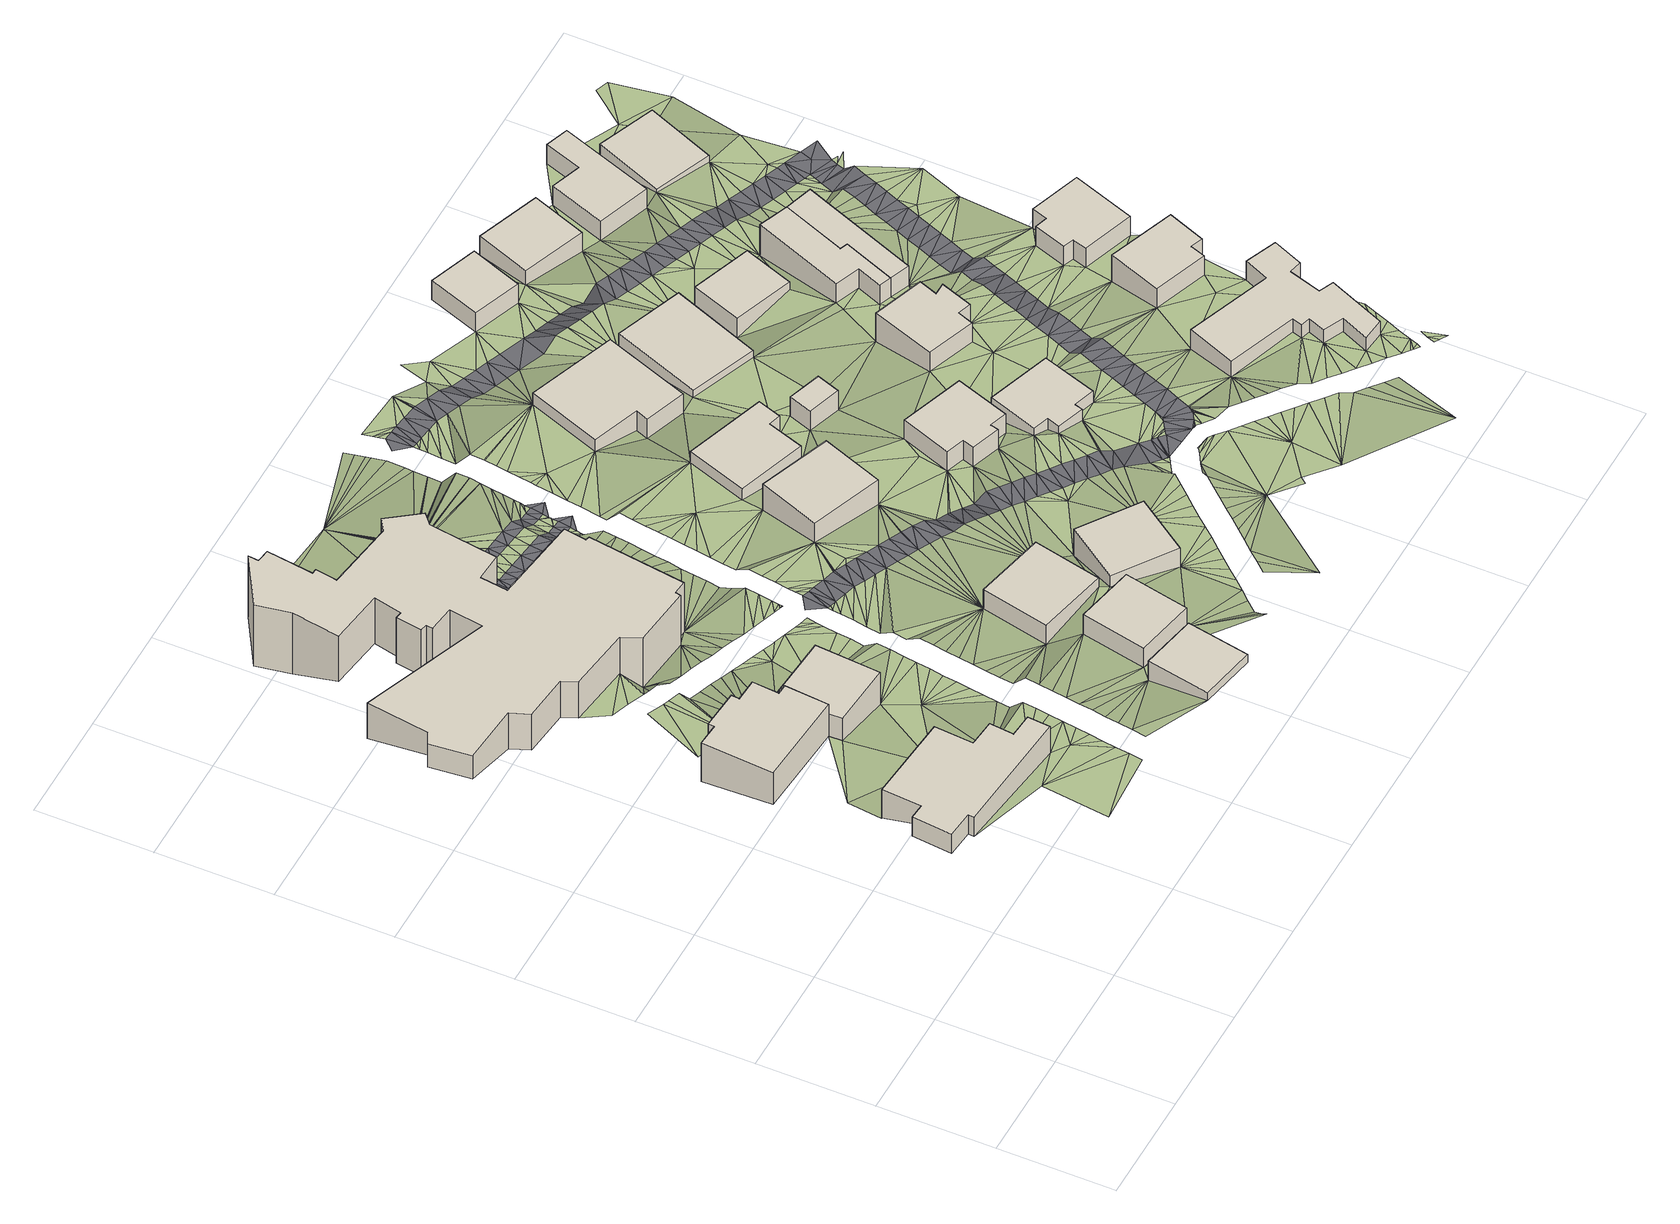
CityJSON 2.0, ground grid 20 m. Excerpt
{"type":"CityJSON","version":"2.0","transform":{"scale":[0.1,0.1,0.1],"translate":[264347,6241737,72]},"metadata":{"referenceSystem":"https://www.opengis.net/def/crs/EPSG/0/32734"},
"CityObjects":{
"building1":{"type":"Building","geometry":[{"type":"MultiSurface","lod":"1","boundaries":[[[0,1,2,3]],[[1,4,5,2]],[[4,6,7,5]],[[6,8,9,7]],[[8,10,11,9]],[[10,12,13,11]],[[12,14,15,13]],[[14,16,17,15]],[[16,18,19,17]],[[18,20,21,19]],[[20,22,23,21]],[[22,0,3,23]],[[3,2,5,7,9,11,13,15,17,19,21,23]]]}]},
"building2":{"type":"Building","geometry":[{"type":"MultiSurface","lod":"1","boundaries":[[[24,25,26,27]],[[25,28,29,26]],[[28,30,31,29]],[[30,32,33,31]],[[32,34,35,33]],[[34,36,37,35]],[[36,38,39,37]],[[38,40,41,39]],[[40,42,43,41]],[[42,24,27,43]],[[27,26,29,31,33,35,37,39,41,43]]]}]},
"building3":{"type":"Building","geometry":[{"type":"MultiSurface","lod":"1","boundaries":[[[42,44,45,46]],[[44,47,48,45]],[[47,49,50,48]],[[49,51,52,50]],[[51,24,53,52]],[[24,42,46,53]],[[46,45,48,50,52,53]]]}]},
"building4":{"type":"Building","geometry":[{"type":"MultiSurface","lod":"1","boundaries":[[[54,55,56,57]],[[55,58,59,56]],[[58,60,61,59]],[[60,62,63,61]],[[62,64,65,63]],[[64,66,67,65]],[[66,68,69,67]],[[68,70,71,69]],[[70,72,73,71]],[[72,74,75,73]],[[74,76,77,75]],[[76,78,79,77]],[[78,80,81,79]],[[80,82,83,81]],[[82,84,85,83]],[[84,86,87,85]],[[86,88,89,87]],[[88,90,91,89]],[[90,92,93,91]],[[92,94,95,93]],[[94,96,97,95]],[[96,98,99,97]],[[98,100,101,99]],[[100,102,103,101]],[[102,104,105,103]],[[104,106,107,105]],[[106,108,109,107]],[[108,110,111,109]],[[110,112,113,111]],[[112,114,115,113]],[[114,116,117,115]],[[116,118,119,117]],[[118,120,121,119]],[[120,122,123,121]],[[122,124,125,123]],[[124,126,127,125]],[[126,128,129,127]],[[128,130,131,129]],[[130,132,133,131]],[[132,54,57,133]],[[57,56,59,61,63,65,67,69,71,73,75,77,79,81,83,85,87,89,91,93,95,97,99,101,103,105,107,109,111,113,115,117,119,121,123,125,127,129,131,133]]]}]},
"building5":{"type":"Building","geometry":[{"type":"MultiSurface","lod":"1","boundaries":[[[134,135,136,137]],[[135,138,139,136]],[[138,140,141,139]],[[140,134,137,141]],[[137,136,139,141]]]}]},
"building6":{"type":"Building","geometry":[{"type":"MultiSurface","lod":"1","boundaries":[[[142,143,144,145]],[[143,146,147,144]],[[146,148,149,147]],[[148,142,145,149]],[[145,144,147,149]]]}]},
"building7":{"type":"Building","geometry":[{"type":"MultiSurface","lod":"1","boundaries":[[[150,151,152,153]],[[151,154,155,152]],[[154,156,157,155]],[[156,150,153,157]],[[153,152,155,157]]]}]},
"building8":{"type":"Building","geometry":[{"type":"MultiSurface","lod":"1","boundaries":[[[158,159,160,161]],[[159,162,163,160]],[[162,164,165,163]],[[164,158,161,165]],[[161,160,163,165]]]}]},
"building9":{"type":"Building","geometry":[{"type":"MultiSurface","lod":"1","boundaries":[[[166,167,168,169]],[[167,170,171,168]],[[170,172,173,171]],[[172,166,169,173]],[[169,168,171,173]]]}]},
"building10":{"type":"Building","geometry":[{"type":"MultiSurface","lod":"1","boundaries":[[[174,175,176,177]],[[175,178,179,176]],[[178,180,181,179]],[[180,182,183,181]],[[182,184,185,183]],[[184,174,177,185]],[[177,176,179,181,183,185]]]}]},
"building11":{"type":"Building","geometry":[{"type":"MultiSurface","lod":"1","boundaries":[[[186,187,188,189]],[[187,190,191,188]],[[190,192,193,191]],[[192,194,195,193]],[[194,196,197,195]],[[196,198,199,197]],[[198,200,201,199]],[[200,186,189,201]],[[189,188,191,193,195,197,199,201]]]}]},
"building12":{"type":"Building","geometry":[{"type":"MultiSurface","lod":"1","boundaries":[[[202,203,204,205]],[[203,206,207,204]],[[206,208,209,207]],[[208,210,211,209]],[[210,212,213,211]],[[212,202,205,213]],[[205,204,207,209,211,213]]]}]},
"building13":{"type":"Building","geometry":[{"type":"MultiSurface","lod":"1","boundaries":[[[214,215,216,217]],[[215,218,219,216]],[[218,220,221,219]],[[220,214,217,221]],[[217,216,219,221]]]}]},
"building14":{"type":"Building","geometry":[{"type":"MultiSurface","lod":"1","boundaries":[[[222,223,224,225]],[[223,226,227,224]],[[226,228,229,227]],[[228,230,231,229]],[[230,232,233,231]],[[232,234,235,233]],[[234,236,237,235]],[[236,222,225,237]],[[225,224,227,229,231,233,235,237]]]}]},
"building15":{"type":"Building","geometry":[{"type":"MultiSurface","lod":"1","boundaries":[[[238,239,240,241]],[[239,242,243,240]],[[242,244,245,243]],[[244,238,241,245]],[[241,240,243,245]]]}]},
"building16":{"type":"Building","geometry":[{"type":"MultiSurface","lod":"1","boundaries":[[[246,247,248,249]],[[247,250,251,248]],[[250,252,253,251]],[[252,254,255,253]],[[254,256,257,255]],[[256,258,259,257]],[[258,260,261,259]],[[260,246,249,261]],[[249,248,251,253,255,257,259,261]]]}]},
"building17":{"type":"Building","geometry":[{"type":"MultiSurface","lod":"1","boundaries":[[[262,263,264,265]],[[263,266,267,264]],[[266,268,269,267]],[[268,262,265,269]],[[265,264,267,269]]]}]},
"building18":{"type":"Building","geometry":[{"type":"MultiSurface","lod":"1","boundaries":[[[270,271,272,273]],[[271,274,275,272]],[[274,276,277,275]],[[276,270,273,277]],[[273,272,275,277]]]}]},
"building19":{"type":"Building","geometry":[{"type":"MultiSurface","lod":"1","boundaries":[[[278,279,280,281]],[[279,282,283,280]],[[282,284,285,283]],[[284,286,287,285]],[[286,288,289,287]],[[288,290,291,289]],[[290,292,293,291]],[[292,294,295,293]],[[294,296,297,295]],[[296,298,299,297]],[[298,300,301,299]],[[302,303,304,301]],[[303,305,306,304]],[[305,307,308,306]],[[307,309,310,308]],[[309,278,281,310]],[[281,280,283,285,287,289,291,293,295,297,299,301,304,306,308,310]]]}]},
"building20":{"type":"Building","geometry":[{"type":"MultiSurface","lod":"1","boundaries":[[[311,312,313,314]],[[312,315,316,313]],[[315,317,318,316]],[[317,319,320,318]],[[319,321,322,320]],[[321,323,324,322]],[[323,325,326,324]],[[325,311,314,326]],[[314,313,316,318,320,322,324,326]]]}]},
"building21":{"type":"Building","geometry":[{"type":"MultiSurface","lod":"1","boundaries":[[[327,328,329,330]],[[328,331,332,329]],[[331,333,334,332]],[[333,327,330,334]],[[330,329,332,334]]]}]},
"building22":{"type":"Building","geometry":[{"type":"MultiSurface","lod":"1","boundaries":[[[311,325,326,314]],[[325,323,324,326]],[[323,321,322,324]],[[321,335,336,322]],[[335,337,338,336]],[[337,311,314,338]],[[314,326,324,322,336,338]]]}]},
"building23":{"type":"Building","geometry":[{"type":"MultiSurface","lod":"1","boundaries":[[[339,340,341,342]],[[340,343,344,341]],[[343,345,346,344]],[[345,347,348,346]],[[347,349,350,348]],[[349,339,342,350]],[[342,341,344,346,348,350]]]}]},
"building24":{"type":"Building","geometry":[{"type":"MultiSurface","lod":"1","boundaries":[[[351,352,353,354]],[[352,355,356,353]],[[355,357,358,356]],[[357,359,360,358]],[[359,361,362,360]],[[361,363,364,362]],[[363,365,366,364]],[[365,351,354,366]],[[354,353,356,358,360,362,364,366]]]}]},
"building25":{"type":"Building","geometry":[{"type":"MultiSurface","lod":"1","boundaries":[[[367,368,369,370]],[[368,371,372,369]],[[371,373,374,372]],[[373,375,376,374]],[[375,377,378,376]],[[377,367,370,378]],[[370,369,372,374,376,378]]]}]},
"building26":{"type":"Building","geometry":[{"type":"MultiSurface","lod":"1","boundaries":[[[379,380,381,382]],[[380,383,384,381]],[[383,385,386,384]],[[385,379,382,386]],[[382,381,384,386]]]}]},
"terrain1":{"type":"TINRelief","geometry":[{"type":"CompositeSurface","lod":"1","boundaries":[[[387,0,388]],[[12,389,14]],[[388,0,390]],[[388,390,391]],[[392,389,393]],[[392,393,394]],[[0,22,20]],[[395,396,32]],[[395,397,396]],[[14,389,398]],[[28,32,30]],[[389,392,399]],[[399,398,389]],[[18,16,20]],[[28,25,51]],[[24,51,25]],[[47,390,0]],[[395,32,400]],[[0,20,401]],[[32,28,402]],[[32,403,400]],[[404,90,88]],[[16,14,405]],[[398,399,406]],[[398,405,14]],[[403,32,402]],[[407,20,16]],[[406,408,398]],[[90,404,409]],[[410,398,408]],[[405,398,410]],[[47,0,401]],[[405,411,16]],[[402,28,412]],[[409,413,90]],[[28,51,414]],[[415,16,411]],[[412,28,416]],[[417,20,407]],[[407,16,415]],[[418,401,20]],[[92,413,419]],[[20,417,418]],[[419,420,92]],[[416,28,421]],[[413,92,90]],[[70,68,72]],[[422,92,420]],[[28,414,421]],[[423,424,140]],[[425,92,422]],[[49,426,51]],[[426,414,51]],[[427,423,138]],[[428,401,418]],[[47,401,429]],[[430,427,138]],[[401,428,431]],[[138,432,430]],[[433,401,431]],[[425,94,92]],[[432,138,434]],[[401,433,435]],[[140,138,423]],[[49,47,436]],[[401,435,437]],[[438,94,425]],[[437,429,401]],[[434,148,439]],[[47,429,440]],[[426,441,414]],[[442,94,438]],[[440,436,47]],[[124,122,126]],[[443,441,426]],[[442,444,94]],[[128,126,130]],[[445,426,49]],[[148,434,138]],[[446,439,146]],[[426,447,443]],[[436,448,49]],[[94,444,449]],[[446,146,450]],[[120,118,122]],[[450,154,451]],[[452,49,448]],[[447,426,453]],[[106,110,108]],[[454,451,154]],[[453,426,455]],[[49,452,456]],[[49,457,445]],[[94,449,98]],[[458,454,154]],[[455,426,445]],[[456,457,49]],[[98,449,459]],[[94,98,96]],[[146,439,148]],[[460,458,154]],[[126,122,116]],[[106,461,110]],[[459,462,98]],[[463,460,154]],[[461,106,464]],[[450,146,154]],[[122,118,116]],[[135,148,138]],[[110,461,465]],[[110,465,466]],[[463,151,467]],[[464,106,104]],[[468,445,457]],[[445,468,469]],[[466,470,110]],[[471,461,464]],[[472,130,126]],[[473,467,151]],[[98,462,474]],[[110,470,475]],[[469,468,476]],[[476,477,469]],[[151,478,473]],[[474,462,479]],[[475,112,110]],[[476,480,477]],[[151,481,478]],[[151,463,154]],[[479,482,483]],[[481,151,484]],[[482,485,486]],[[151,487,484]],[[488,489,490]],[[148,135,142]],[[112,475,491]],[[492,493,488]],[[464,494,489]],[[485,495,496]],[[497,112,491]],[[116,472,126]],[[486,483,482]],[[495,498,499]],[[483,474,479]],[[492,488,490]],[[496,486,485]],[[499,496,495]],[[474,500,98]],[[501,502,503]],[[504,112,497]],[[494,490,489]],[[494,464,104]],[[505,112,504]],[[506,112,505]],[[507,112,506]],[[98,508,100]],[[509,98,500]],[[114,112,507]],[[104,102,100]],[[510,511,501]],[[510,501,503]],[[509,512,98]],[[507,513,114]],[[114,513,514]],[[515,116,114]],[[516,517,518]],[[519,520,521]],[[522,523,521]],[[514,524,114]],[[517,525,522]],[[503,526,510]],[[527,528,487]],[[98,512,529]],[[156,154,146]],[[518,528,530]],[[519,521,523]],[[531,532,533]],[[524,515,114]],[[534,116,515]],[[535,510,526]],[[508,98,529]],[[135,536,142]],[[104,537,494]],[[526,538,535]],[[525,523,522]],[[539,533,540]],[[534,541,116]],[[542,533,532]],[[540,533,542]],[[541,543,116]],[[544,116,543]],[[544,545,116]],[[517,516,525]],[[545,546,116]],[[547,548,549]],[[546,550,116]],[[527,487,151]],[[535,538,551]],[[549,548,552]],[[553,537,104]],[[518,554,516]],[[538,555,551]],[[552,548,556]],[[542,557,540]],[[556,558,552]],[[100,559,104]],[[557,560,540]],[[472,116,550]],[[142,536,561]],[[554,518,530]],[[159,146,143]],[[508,562,100]],[[560,557,563]],[[564,553,104]],[[156,146,159]],[[556,565,558]],[[566,558,565]],[[551,555,567]],[[530,528,527]],[[568,100,562]],[[569,142,561]],[[567,555,570]],[[571,563,557]],[[100,568,572]],[[571,573,563]],[[564,104,574]],[[550,575,472]],[[576,573,571]],[[575,577,472]],[[577,578,472]],[[572,579,100]],[[578,580,472]],[[580,581,472]],[[581,582,472]],[[582,583,472]],[[584,142,569]],[[585,472,583]],[[585,586,472]],[[570,587,567]],[[588,472,586]],[[588,589,472]],[[576,590,591]],[[592,591,590]],[[592,590,593]],[[100,579,559]],[[576,571,590]],[[594,587,570]],[[574,104,595]],[[566,166,596]],[[584,597,142]],[[595,104,559]],[[566,565,166]],[[527,151,598]],[[142,162,143]],[[166,599,596]],[[593,590,600]],[[601,587,594]],[[598,151,602]],[[603,599,166]],[[565,604,166]],[[605,606,607]],[[601,594,608]],[[162,142,597]],[[604,609,166]],[[605,166,609]],[[602,151,610]],[[143,162,159]],[[611,607,606]],[[156,159,158]],[[608,612,601]],[[607,166,605]],[[151,613,610]],[[614,615,593]],[[616,615,614]],[[151,150,617]],[[618,619,616]],[[618,620,619]],[[611,621,607]],[[622,623,574]],[[574,595,622]],[[624,625,626]],[[625,620,626]],[[608,627,612]],[[172,628,603]],[[629,630,631]],[[630,629,624]],[[151,617,613]],[[589,632,633]],[[633,632,634]],[[631,633,634]],[[621,166,607]],[[635,636,637]],[[628,172,636]],[[158,150,156]],[[614,593,600]],[[638,623,622]],[[639,612,627]],[[640,623,638]],[[635,637,641]],[[472,589,642]],[[621,643,166]],[[172,603,166]],[[640,638,644]],[[645,162,597]],[[646,641,637]],[[627,647,639]],[[644,648,640]],[[637,649,646]],[[600,650,651]],[[652,639,647]],[[649,637,653]],[[645,654,162]],[[655,656,647]],[[647,657,652]],[[656,657,647]],[[658,650,659]],[[653,637,660]],[[637,636,172]],[[661,652,657]],[[661,662,652]],[[663,162,654]],[[618,616,614]],[[659,664,665]],[[617,150,666]],[[667,668,669]],[[620,618,626]],[[670,650,658]],[[167,166,643]],[[664,671,672]],[[665,658,659]],[[614,600,651]],[[630,624,626]],[[673,666,150]],[[664,672,665]],[[670,651,650]],[[663,674,162]],[[167,643,675]],[[633,631,630]],[[668,676,669]],[[673,150,677]],[[589,633,642]],[[678,150,158]],[[167,675,679]],[[680,162,674]],[[681,677,150]],[[167,679,682]],[[642,683,472]],[[660,174,684]],[[172,175,637]],[[681,150,685]],[[686,167,682]],[[687,472,683]],[[174,660,637]],[[684,174,688]],[[162,680,689]],[[690,472,687]],[[691,472,690]],[[692,472,691]],[[472,692,693]],[[174,694,688]],[[695,685,150]],[[164,162,689]],[[696,167,686]],[[150,678,695]],[[697,698,699]],[[700,167,696]],[[206,701,694]],[[174,637,175]],[[164,702,158]],[[698,697,703]],[[676,668,704]],[[699,701,206]],[[703,697,705]],[[678,158,702]],[[705,697,706]],[[706,697,707]],[[175,172,178]],[[164,689,708]],[[709,676,704]],[[697,699,206]],[[694,174,206]],[[187,700,710]],[[708,711,164]],[[167,700,187]],[[710,712,187]],[[709,704,713]],[[714,187,712]],[[715,678,702]],[[711,716,164]],[[170,178,172]],[[717,187,714]],[[718,713,704]],[[164,719,702]],[[720,715,702]],[[721,164,716]],[[702,722,720]],[[717,723,192]],[[718,704,724]],[[707,697,203]],[[707,203,725]],[[170,167,726]],[[702,727,722]],[[728,192,723]],[[729,164,721]],[[203,730,725]],[[719,164,731]],[[167,187,726]],[[732,733,734]],[[730,203,735]],[[736,732,737]],[[702,719,727]],[[704,738,724]],[[739,735,203]],[[737,740,741]],[[187,717,192]],[[742,743,740]],[[742,739,744]],[[728,745,192]],[[731,164,746]],[[736,733,732]],[[747,164,729]],[[203,697,206]],[[164,747,746]],[[206,174,210]],[[748,749,750]],[[749,748,751]],[[741,736,737]],[[752,738,704]],[[753,751,754]],[[748,754,751]],[[741,740,743]],[[745,755,194]],[[704,756,752]],[[187,192,190]],[[743,742,744]],[[215,178,170]],[[757,194,755]],[[192,745,194]],[[170,726,186]],[[744,739,758]],[[729,759,747]],[[208,206,210]],[[186,726,187]],[[759,760,747]],[[182,180,178]],[[760,761,747]],[[756,704,762]],[[763,753,754]],[[758,739,203]],[[757,764,223]],[[174,212,210]],[[704,765,766]],[[186,215,170]],[[767,756,762]],[[182,178,215]],[[764,768,223]],[[769,747,761]],[[769,761,770]],[[763,754,771]],[[212,174,184]],[[223,194,757]],[[768,772,228]],[[769,770,773]],[[774,763,771]],[[228,772,775]],[[766,776,704]],[[777,762,704]],[[769,773,778]],[[763,774,779]],[[228,223,768]],[[779,780,763]],[[763,780,781]],[[228,775,782]],[[778,773,783]],[[194,198,196]],[[215,214,182]],[[783,784,778]],[[781,785,763]],[[184,182,786]],[[787,784,783]],[[223,198,194]],[[203,788,758]],[[786,182,214]],[[215,186,218]],[[789,762,790]],[[230,782,791]],[[776,777,704]],[[766,792,776]],[[230,791,793]],[[788,203,794]],[[223,228,226]],[[795,789,796]],[[228,782,230]],[[763,785,797]],[[239,184,786]],[[212,184,239]],[[798,795,796]],[[230,793,799]],[[223,222,198]],[[777,790,762]],[[790,796,789]],[[800,797,785]],[[203,801,794]],[[786,214,220]],[[802,797,800]],[[801,203,803]],[[804,805,806]],[[807,804,808]],[[806,809,799]],[[200,198,222]],[[807,805,804]],[[247,218,186]],[[803,203,810]],[[811,806,805]],[[812,777,776]],[[799,813,230]],[[797,802,814]],[[239,786,242]],[[186,200,247]],[[792,815,776]],[[238,212,239]],[[816,812,776]],[[809,806,811]],[[802,817,814]],[[203,202,810]],[[234,232,230]],[[814,818,797]],[[809,813,799]],[[776,819,816]],[[786,220,242]],[[820,821,822]],[[821,820,823]],[[814,817,824]],[[825,809,811]],[[819,776,826]],[[813,234,230]],[[821,823,827]],[[828,827,823]],[[776,829,826]],[[212,238,202]],[[815,792,830]],[[831,827,828]],[[831,828,832]],[[829,776,815]],[[833,832,828]],[[833,828,834]],[[218,246,220]],[[834,835,833]],[[830,792,836]],[[234,813,837]],[[835,834,838]],[[792,839,840]],[[200,222,841]],[[814,824,262]],[[840,836,792]],[[234,837,842]],[[810,202,843]],[[262,824,844]],[[842,845,234]],[[247,246,218]],[[844,846,262]],[[834,279,838]],[[841,247,200]],[[222,236,841]],[[847,838,279]],[[834,848,279]],[[242,220,246]],[[849,843,202]],[[234,845,850]],[[850,236,234]],[[847,279,851]],[[279,848,852]],[[238,853,202]],[[851,279,854]],[[853,849,202]],[[846,855,262]],[[279,852,856]],[[279,856,857]],[[858,236,850]],[[859,840,839]],[[238,860,853]],[[857,861,279]],[[839,862,859]],[[863,236,858]],[[841,250,247]],[[278,864,854]],[[238,865,860]],[[862,839,866]],[[236,863,867]],[[262,855,263]],[[854,279,278]],[[868,864,278]],[[244,242,271]],[[263,855,869]],[[870,865,238]],[[236,871,841]],[[867,872,236]],[[873,868,278]],[[874,242,246]],[[244,870,238]],[[315,271,242]],[[871,236,872]],[[263,869,875]],[[876,873,278]],[[279,861,284]],[[877,284,861]],[[250,841,254]],[[288,877,878]],[[263,875,879]],[[874,315,242]],[[252,250,254]],[[880,288,878]],[[841,871,881]],[[271,270,244]],[[882,254,841]],[[883,288,880]],[[882,841,881]],[[244,884,870]],[[885,876,343]],[[263,879,331]],[[284,877,288]],[[883,886,292]],[[331,879,887]],[[282,279,284]],[[874,246,319]],[[343,876,278]],[[884,244,888]],[[889,885,343]],[[886,890,292]],[[292,288,883]],[[260,319,246]],[[271,315,274]],[[331,887,891]],[[889,343,892]],[[888,244,893]],[[882,894,254]],[[244,270,895]],[[266,263,331]],[[331,891,896]],[[892,343,897]],[[260,258,256]],[[292,890,294]],[[898,294,890]],[[899,254,894]],[[288,292,290]],[[895,893,244]],[[286,284,288]],[[254,900,256]],[[901,902,898]],[[317,315,874]],[[874,319,317]],[[254,899,900]],[[902,901,903]],[[903,904,905]],[[319,260,321]],[[294,898,902]],[[902,903,905]],[[335,260,256]],[[266,331,328]],[[895,270,906]],[[340,907,897]],[[335,321,260]],[[278,908,343]],[[909,910,911]],[[294,902,912]],[[256,900,913]],[[333,331,896]],[[911,910,914]],[[907,340,915]],[[906,270,276]],[[315,312,274]],[[911,914,916]],[[333,896,917]],[[343,340,897]],[[912,918,294]],[[256,913,919]],[[278,309,908]],[[340,920,915]],[[256,921,335]],[[895,906,922]],[[923,294,918]],[[921,256,919]],[[924,333,917]],[[294,923,925]],[[906,926,922]],[[276,274,312]],[[359,927,920]],[[928,333,924]],[[296,294,925]],[[929,927,359]],[[930,926,906]],[[335,921,931]],[[906,276,932]],[[345,343,908]],[[920,340,363]],[[933,929,359]],[[934,335,931]],[[375,928,935]],[[930,906,932]],[[920,363,359]],[[333,928,375]],[[934,936,335]],[[309,307,908]],[[375,935,937]],[[938,276,312]],[[302,298,303]],[[939,933,357]],[[938,932,276]],[[936,940,335]],[[908,307,345]],[[357,941,939]],[[357,933,359]],[[335,940,942]],[[357,943,941]],[[363,361,359]],[[942,944,335]],[[938,312,945]],[[349,345,307]],[[373,333,375]],[[347,345,349]],[[335,944,337]],[[365,363,340]],[[377,375,937]],[[937,946,377]],[[311,947,312]],[[945,312,947]],[[327,333,373]],[[352,948,943]],[[949,377,946]],[[352,943,357]],[[950,948,352]],[[340,339,365]],[[951,950,352]],[[379,949,952]],[[953,947,311]],[[355,352,357]],[[954,337,944]],[[311,337,955]],[[949,379,377]],[[952,956,379]],[[955,953,311]],[[957,337,954]],[[379,956,958]],[[959,951,960]],[[961,337,957]],[[960,951,352]],[[962,959,960]],[[337,963,955]],[[964,337,961]],[[962,960,965]],[[966,965,967]],[[964,968,337]],[[963,337,969]],[[368,373,371]],[[970,966,967]],[[965,960,967]],[[337,968,971]],[[377,379,385]],[[337,971,969]],[[958,380,379]],[[972,380,958]],[[973,380,972]],[[967,974,970]],[[975,969,971]],[[973,976,380]],[[377,385,367]],[[977,970,974]],[[967,960,974]],[[971,978,975]],[[979,977,974]],[[978,980,975]],[[981,982,976]],[[978,983,980]],[[982,380,976]],[[974,984,979]],[[985,980,983]],[[981,986,982]],[[984,974,987]],[[988,982,986]],[[988,989,982]],[[982,990,380]],[[385,991,367]],[[992,993,994]],[[995,996,994]],[[982,989,990]],[[383,380,990]],[[385,383,991]],[[383,990,997]],[[997,991,383]],[[998,999,991]],[[991,997,998]]]}]},
"road1":{"type":"Road","geometry":[{"type":"MultiSurface","lod":"1","boundaries":[[[466,465,471]],[[471,465,461]],[[489,488,471]],[[471,464,489]],[[488,466,471]],[[470,466,1000]],[[1000,466,493]],[[493,466,488]]]}]},
"road2":{"type":"Road","geometry":[{"type":"MultiSurface","lod":"1","boundaries":[[[470,1000,475]],[[475,1000,502]],[[501,511,475]],[[502,501,475]],[[475,511,1001]],[[497,539,504]],[[531,497,491]],[[531,533,497]],[[539,497,533]],[[491,1001,531]],[[491,475,1001]],[[504,539,514]],[[513,506,514]],[[513,507,506]],[[505,504,506]],[[524,540,515]],[[524,514,539]],[[560,534,515]],[[573,541,534]],[[543,541,573]],[[560,515,540]],[[504,514,506]],[[543,546,544]],[[545,544,546]],[[575,550,546]],[[543,575,546]],[[575,543,589]],[[563,534,560]],[[540,524,539]],[[543,573,576]],[[543,576,591]],[[592,619,543]],[[592,543,591]],[[534,563,573]],[[593,619,592]],[[624,620,625]],[[620,624,629]],[[616,619,593]],[[620,629,619]],[[619,629,543]],[[615,616,593]],[[629,589,543]],[[586,589,588]],[[589,586,585]],[[632,629,634]],[[589,629,632]],[[578,575,589]],[[589,585,583]],[[578,582,580]],[[575,578,577]],[[582,581,580]],[[582,578,583]],[[589,583,578]],[[629,631,634]]]}]},
"road3":{"type":"Road","geometry":[{"type":"MultiSurface","lod":"1","boundaries":[[[538,494,537]],[[564,570,553]],[[537,553,570]],[[594,564,574]],[[526,492,490]],[[494,526,490]],[[493,492,503]],[[570,564,594]],[[503,502,493]],[[492,526,503]],[[538,526,494]],[[537,555,538]],[[537,570,555]],[[502,1000,493]],[[594,574,608]],[[627,623,640]],[[1002,648,644]],[[647,640,648]],[[623,608,574]],[[608,623,627]],[[648,655,647]],[[647,627,640]],[[655,1002,656]],[[655,648,1002]]]}]},
"road4":{"type":"Road","geometry":[{"type":"MultiSurface","lod":"1","boundaries":[[[567,571,551]],[[600,587,601]],[[571,567,587]],[[601,612,600]],[[542,510,535]],[[551,557,535]],[[511,510,531]],[[587,600,590]],[[532,531,510]],[[510,542,532]],[[542,535,557]],[[557,551,571]],[[531,1001,511]],[[590,571,587]],[[600,612,650]],[[659,639,652]],[[1003,662,661]],[[664,652,662]],[[659,612,639]],[[612,659,650]],[[662,671,664]],[[664,659,652]],[[671,1003,672]],[[671,662,1003]]]}]},
"road5":{"type":"Road","geometry":[{"type":"MultiSurface","lod":"1","boundaries":[[[606,516,554]],[[527,598,643]],[[554,530,611]],[[527,611,530]],[[643,598,602]],[[527,643,621]],[[700,666,673]],[[617,686,613]],[[696,617,666]],[[714,673,677]],[[710,673,712]],[[714,712,673]],[[673,710,700]],[[602,610,675]],[[679,675,610]],[[610,682,679]],[[602,675,643]],[[686,610,613]],[[686,682,610]],[[617,696,686]],[[666,700,696]],[[1004,520,547]],[[565,523,525]],[[605,609,604]],[[523,548,519]],[[516,604,565]],[[606,554,611]],[[516,605,604]],[[516,606,605]],[[527,621,611]],[[547,520,548]],[[548,523,556]],[[565,556,523]],[[516,565,525]],[[549,1004,547]],[[548,520,519]],[[714,677,681]],[[799,747,769]],[[769,778,799]],[[778,784,806]],[[784,787,804]],[[778,806,799]],[[775,719,731]],[[772,727,719]],[[775,731,746]],[[791,746,793]],[[782,746,791]],[[746,747,793]],[[747,799,793]],[[746,782,775]],[[808,804,787]],[[806,784,804]],[[1005,808,787]],[[678,715,755]],[[745,695,678]],[[715,720,757]],[[722,764,757]],[[722,727,764]],[[755,715,757]],[[757,720,722]],[[745,678,755]],[[717,714,681]],[[717,685,723]],[[681,685,717]],[[723,695,728]],[[685,695,723]],[[695,745,728]],[[768,727,772]],[[764,727,768]],[[719,775,772]]]}]},
"road6":{"type":"Road","geometry":[{"type":"MultiSurface","lod":"1","boundaries":[[[734,750,1006]],[[748,734,733]],[[748,750,734]],[[736,754,733]],[[748,733,754]],[[754,736,771]],[[771,736,741]],[[743,771,741]],[[771,743,774]],[[743,781,774]],[[743,744,785]],[[779,774,781]],[[743,785,781]],[[781,780,779]],[[758,785,744]],[[785,758,800]],[[800,758,788]],[[788,802,800]],[[794,802,788]],[[794,817,802]],[[794,801,817]],[[817,801,824]],[[801,803,844]],[[801,844,824]],[[844,803,810]],[[846,844,810]],[[846,810,855]],[[810,843,855]],[[843,849,855]],[[855,849,869]],[[849,853,869]],[[875,869,853]],[[853,860,875]],[[860,879,875]],[[860,865,879]],[[887,879,865]],[[870,887,865]],[[891,887,870]],[[884,896,870]],[[896,891,870]],[[888,917,884]],[[884,917,896]],[[924,888,893]],[[917,888,924]],[[893,895,924]],[[895,928,924]],[[935,895,922]],[[928,895,935]],[[922,926,935]],[[935,926,937]],[[930,937,926]],[[946,937,930]],[[932,946,930]],[[932,949,946]],[[938,949,932]],[[938,952,949]],[[952,938,945]],[[945,956,952]],[[958,945,947]],[[945,958,956]],[[947,953,972]],[[947,972,958]],[[955,972,953]],[[973,972,955]],[[976,955,963]],[[973,955,976]],[[981,963,969]],[[976,963,981]],[[975,981,969]],[[986,981,975]],[[980,988,975]],[[986,975,988]],[[985,988,980]],[[985,1007,988]],[[1007,989,988]],[[1007,996,1008]],[[1007,1008,989]]]}]},
"road7":{"type":"Road","geometry":[{"type":"MultiSurface","lod":"1","boundaries":[[[808,1005,1009]],[[807,1009,805]],[[1009,807,808]],[[811,805,1009]],[[821,825,811]],[[811,1009,821]],[[1010,820,822]],[[821,827,825]],[[821,1009,822]],[[827,831,832]],[[827,832,838]],[[847,825,827]],[[832,833,838]],[[813,809,854]],[[833,835,838]],[[854,837,813]],[[847,851,825]],[[851,809,825]],[[864,837,854]],[[854,809,851]],[[847,827,838]],[[837,864,868]],[[822,1009,1010]],[[850,845,873]],[[858,850,876]],[[845,842,873]],[[868,873,842]],[[885,863,858]],[[885,858,876]],[[850,873,876]],[[863,885,889]],[[892,872,867]],[[897,871,872]],[[867,863,892]],[[871,915,881]],[[881,920,882]],[[894,882,927]],[[897,872,892]],[[863,889,892]],[[837,868,842]],[[907,871,897]],[[920,881,915]],[[929,900,899]],[[920,927,882]],[[915,871,907]],[[929,894,927]],[[929,933,900]],[[929,899,894]],[[900,933,939]],[[919,913,939]],[[921,948,931]],[[921,919,941]],[[931,950,934]],[[950,936,934]],[[959,940,936]],[[921,941,943]],[[941,919,939]],[[913,900,939]],[[948,950,931]],[[950,951,936]],[[948,921,943]],[[940,959,962]],[[951,959,936]],[[954,944,966]],[[957,954,966]],[[944,942,965]],[[962,965,942]],[[966,970,957]],[[965,966,944]],[[942,940,962]],[[957,970,977]],[[979,968,964]],[[979,964,961]],[[978,971,987]],[[968,984,971]],[[994,983,978]],[[977,979,961]],[[961,957,977]],[[987,971,984]],[[992,994,978]],[[978,987,992]],[[984,968,979]],[[985,996,1007]],[[985,994,996]],[[985,983,994]]]}]}
},
"vertices":[
[361,377,134],[209,390,156],[209,390,217],[361,377,217],[204,322,176],[204,322,217],[177,324,176],[177,324,217],[171,255,176],[171,255,217],[218,251,176],[218,251,217],[217,240,176],[217,240,217],[437,222,160],[437,222,217],[440,261,160],[440,261,217],[399,264,160],[399,264,217],[403,306,160],[403,306,217],[356,310,160],[356,310,217],
[333,612,141],[315,613,141],[315,613,224],[333,612,224],[319,659,141],[319,659,224],[279,661,141],[279,661,224],[280,675,141],[280,675,224],[211,680,141],[211,680,224],[210,669,141],[210,669,224],[171,672,141],[171,672,224],[162,548,156],[162,548,224],[327,536,156],[327,536,224],
[328,513,156],[328,513,203],[327,536,203],[439,505,134],[439,505,203],[447,617,115],[447,617,203],[336,625,141],[336,625,203],[333,612,203],
[162,1346,75],[148,1263,109],[148,1263,206],[162,1346,206],[243,1250,109],[243,1250,206],[232,1201,109],[232,1201,206],[221,1203,109],[221,1203,206],[214,1158,109],[214,1158,206],[226,1156,109],[226,1156,206],[224,1144,109],[224,1144,206],[270,1138,109],[270,1138,206],[262,1080,109],[262,1080,206],[42,1164,130],[42,1164,206],[27,1056,157],[27,1056,206],[5,1045,157],[5,1045,206],[12,974,157],[12,974,206],[116,966,129],[116,966,206],[129,933,129],[129,933,206],[209,925,129],[209,925,206],[220,899,129],[220,899,206],[330,885,129],[330,885,206],[345,853,100],[345,853,206],[449,842,100],[449,842,206],[451,851,100],[451,851,206],[475,849,100],[475,849,206],[498,1018,100],[498,1018,206],[491,1020,100],[491,1020,206],[497,1059,100],[497,1059,206],[345,1079,78],[345,1079,206],[351,1126,78],[351,1126,206],[400,1124,78],[400,1124,206],[417,1244,78],[417,1244,206],[435,1260,78],[435,1260,206],[396,1314,78],[396,1314,206],[374,1300,78],[374,1300,206],[252,1317,109],[252,1317,206],[258,1355,75],[258,1355,206],[249,1356,75],[249,1356,206],[260,1437,75],[260,1437,206],[237,1440,75],[237,1440,206],[239,1458,75],[239,1458,206],[151,1406,75],[151,1406,206],
[732,38,165],[752,146,141],[752,146,182],[732,38,182],[654,165,141],[654,165,182],[634,56,165],[634,56,182],
[779,162,141],[802,274,141],[802,274,182],[779,162,182],[698,295,141],[698,295,182],[675,183,141],[675,183,182],
[822,434,119],[699,461,119],[699,461,160],[822,434,160],[673,344,119],[673,344,160],[796,317,141],[796,317,160],
[867,393,108],[803,301,141],[803,301,165],[867,393,165],[901,233,124],[901,233,165],[965,325,124],[965,325,165],
[725,754,104],[848,709,92],[848,709,145],[725,754,145],[887,814,92],[887,814,145],[764,860,89],[764,860,145],
[806,1001,89],[770,897,89],[770,897,112],[806,1001,112],[889,857,71],[889,857,112],[910,920,71],[910,920,112],[931,913,71],[931,913,112],[945,954,71],[945,954,112],
[987,734,92],[956,647,92],[956,647,133],[987,734,133],[988,636,92],[988,636,133],[981,616,92],[981,616,133],[1031,599,92],[1031,599,133],[1035,613,92],[1035,613,133],[1065,603,92],[1065,603,133],[1097,696,82],[1097,696,133],
[986,1222,45],[835,1277,61],[835,1277,86],[986,1222,86],[788,1150,61],[788,1150,86],[869,1121,45],[869,1121,86],[861,1099,45],[861,1099,86],[932,1074,45],[932,1074,86],
[974,917,71],[960,877,71],[960,877,112],[974,917,112],[1017,858,71],[1017,858,112],[1031,898,71],[1031,898,112],
[1095,642,82],[1066,556,108],[1066,556,123],[1095,642,123],[1093,547,99],[1093,547,123],[1085,525,108],[1085,525,123],[1133,509,99],[1133,509,123],[1137,523,99],[1137,523,123],[1174,511,99],[1174,511,123],[1205,605,82],[1205,605,123],
[1003,1216,45],[945,1064,71],[945,1064,86],[1003,1216,86],[1059,1020,71],[1059,1020,86],[1118,1173,37],[1118,1173,86],
[1177,874,62],[1139,766,82],[1139,766,123],[1177,874,123],[1222,736,82],[1222,736,123],[1232,763,82],[1232,763,123],[1255,755,82],[1255,755,123],[1275,811,82],[1275,811,123],[1253,811,82],[1253,811,123],[1265,843,62],[1265,843,123],
[967,1436,22],[1049,1406,22],[1049,1406,63],[967,1436,63],[1082,1495,22],[1082,1495,63],[999,1525,22],[999,1525,63],
[1146,1160,37],[1115,1074,37],[1115,1074,78],[1146,1160,78],[1218,1037,62],[1218,1037,78],[1249,1123,37],[1249,1123,78],
[1345,433,91],[1312,349,99],[1312,349,132],[1345,433,132],[1432,306,104],[1432,306,132],[1427,288,104],[1427,288,132],[1443,284,104],[1443,284,132],[1432,254,104],[1432,254,132],[1466,238,104],[1466,238,132],[1445,190,104],[1445,190,132],[1485,186,104],[1485,186,132],[1527,285,104],[1527,285,132],[1502,296,104],[1502,296,132],[1519,353,91],[1519,352,132],[1519,352,91],[1542,347,91],[1542,347,132],[1564,399,91],[1564,399,132],[1510,421,91],[1510,421,132],[1491,379,91],[1491,379,132],
[1335,1099,37],[1284,1119,37],[1284,1119,103],[1335,1099,103],[1223,962,62],[1223,962,103],[1266,946,62],[1266,946,103],[1249,903,62],[1249,903,103],[1270,895,62],[1270,895,103],[1305,984,62],[1305,984,103],[1292,989,62],[1292,989,103],
[1232,1466,11],[1123,1506,11],[1123,1506,52],[1232,1466,52],[1088,1412,22],[1088,1412,52],[1197,1372,11],[1197,1372,52],
[1304,881,62],[1304,881,103],[1383,1084,29],[1383,1084,103],
[1547,565,91],[1433,607,75],[1433,607,132],[1547,565,132],[1399,516,91],[1399,516,132],[1492,482,91],[1492,482,132],[1501,508,91],[1501,508,132],[1522,500,91],[1522,500,132],
[1569,732,75],[1481,762,75],[1481,762,116],[1569,732,116],[1472,735,75],[1472,735,116],[1450,742,75],[1450,742,116],[1431,686,75],[1431,686,116],[1450,679,75],[1450,679,116],[1442,655,75],[1442,655,116],[1531,624,75],[1531,624,116],
[1378,1486,2],[1338,1500,11],[1338,1500,52],[1378,1486,52],[1316,1436,11],[1316,1436,52],[1265,1454,11],[1265,1454,52],[1230,1357,11],[1230,1357,52],[1321,1325,11],[1321,1325,52],
[1334,1315,37],[1432,1276,29],[1432,1276,43],[1334,1315,43],[1480,1394,2],[1480,1394,43],[1382,1433,2],[1382,1433,43],
[209,390,155],[215,450,155],[370,203,160],[328,513,155],[327,536,155],[488,115,160],[356,85,160],[484,92,160],[291,793,141],[215,698,141],[262,805,141],[465,202,160],[491,139,160],[301,789,141],[465,450,134],[341,774,115],[321,782,141],[247,857,129],[504,234,160],[494,163,160],[514,305,160],[498,186,160],[277,846,129],[501,210,160],[508,258,160],[361,766,115],[307,834,129],[421,743,115],[511,281,160],[381,759,115],[518,329,134],[521,352,134],[317,830,129],[337,823,129],[401,751,115],[357,815,115],[535,133,160],[531,109,160],[377,807,115],[465,698,115],[538,157,160],[524,376,134],[541,495,134],[541,180,160],[528,400,134],[545,204,160],[531,423,134],[548,228,160],[534,447,134],[548,542,134],[538,471,134],[397,800,115],[551,251,160],[544,518,134],[441,735,115],[417,792,115],[461,728,115],[437,784,115],[523,705,115],[555,275,160],[481,720,115],[551,566,134],[457,777,115],[558,299,160],[561,323,160],[554,589,115],[501,712,115],[565,346,134],[502,712,115],[558,613,115],[561,637,115],[568,370,134],[477,769,115],[571,394,134],[416,1094,78],[497,761,115],[575,417,134],[437,1089,78],[417,1109,78],[418,1119,78],[578,441,134],[564,661,115],[544,698,115],[422,1149,78],[424,1103,78],[465,1443,60],[581,465,134],[585,801,115],[425,1174,78],[566,674,115],[555,694,115],[585,488,134],[516,754,115],[569,690,115],[588,512,134],[537,747,115],[581,777,115],[591,536,119],[558,740,115],[578,754,115],[595,560,119],[440,1117,78],[439,1107,78],[467,1132,78],[428,1198,78],[460,1133,78],[442,1135,78],[485,1130,78],[569,736,115],[576,741,115],[432,1233,78],[575,734,115],[575,735,115],[588,824,100],[446,1171,78],[445,1157,78],[462,1155,78],[434,1248,78],[434,1249,78],[434,1250,78],[434,1251,78],[601,916,89],[591,847,89],[468,1183,78],[448,1185,78],[595,870,89],[435,1252,78],[435,1253,78],[451,1276,78],[668,661,104],[605,631,104],[601,607,104],[617,675,104],[611,677,104],[610,668,104],[608,654,104],[628,672,104],[443,1264,78],[649,666,104],[470,1154,78],[724,635,104],[598,583,104],[598,893,89],[705,644,104],[451,1207,78],[470,1204,78],[454,1230,78],[458,1287,78],[478,1181,78],[835,57,165],[503,1128,78],[488,1152,78],[455,1243,78],[461,1252,78],[466,1299,78],[481,1203,78],[467,1300,78],[468,1301,78],[469,1302,78],[470,1302,78],[617,721,104],[630,717,104],[618,721,104],[471,1303,78],[499,1179,78],[619,735,104],[528,1125,78],[686,652,104],[506,1150,78],[640,714,104],[501,1201,78],[621,748,104],[618,1032,89],[469,1263,78],[850,75,144],[605,939,89],[477,1275,78],[553,1122,78],[661,708,104],[625,771,104],[519,1177,78],[608,963,89],[866,93,124],[531,1147,78],[522,1198,78],[611,986,89],[484,1287,78],[578,1119,78],[472,1303,78],[485,1287,78],[473,1303,78],[474,1304,78],[615,1009,89],[475,1304,78],[476,1304,78],[477,1303,78],[478,1303,78],[882,111,124],[479,1303,78],[480,1302,78],[540,1174,78],[481,1302,78],[482,1301,78],[542,1196,78],[485,1288,78],[486,1289,78],[486,1290,78],[555,1144,78],[621,1055,89],[628,794,104],[898,128,124],[743,626,104],[631,817,104],[563,1194,78],[560,1172,78],[762,617,104],[635,841,89],[682,702,104],[685,701,104],[704,692,104],[715,698,104],[580,1141,78],[683,702,104],[780,609,104],[723,684,104],[585,1169,78],[799,599,104],[653,1275,61],[486,1292,78],[486,1293,78],[818,589,104],[656,1294,61],[486,1294,78],[486,1295,78],[742,675,104],[625,1078,61],[602,1116,61],[485,1297,78],[486,1296,78],[657,1317,61],[605,1138,61],[638,864,89],[485,1298,78],[657,1341,30],[484,1299,78],[483,1300,78],[658,1365,30],[484,1300,78],[645,910,89],[641,887,89],[715,947,89],[626,1092,61],[610,1166,61],[617,1115,61],[648,933,89],[659,1389,30],[761,666,104],[628,1102,61],[914,146,124],[651,956,89],[620,1137,61],[630,1113,61],[655,980,89],[588,1191,78],[650,1255,61],[624,1164,61],[658,1003,89],[929,164,124],[633,1135,61],[634,1146,61],[635,1149,61],[644,1215,61],[612,1188,61],[661,1026,89],[635,1152,61],[637,1163,61],[945,182,124],[627,1186,61],[643,1204,61],[837,578,104],[947,117,124],[965,32,144],[962,135,124],[647,1235,61],[640,1185,61],[641,1196,61],[854,569,108],[961,200,124],[780,657,104],[978,153,124],[870,558,108],[936,508,108],[800,648,104],[977,218,124],[887,545,108],[801,648,104],[660,1403,30],[665,1049,89],[903,533,108],[820,638,104],[661,1434,30],[668,1072,61],[993,236,124],[656,1458,30],[654,1466,30],[651,1483,30],[647,1500,30],[670,1085,61],[920,521,108],[838,627,104],[715,1195,61],[682,1168,61],[678,1143,61],[857,617,92],[675,1118,61],[965,450,108],[686,1198,61],[1101,187,114],[688,1208,61],[691,1229,61],[694,1249,61],[1008,254,124],[994,171,124],[876,607,92],[1024,272,124],[879,605,92],[1010,189,124],[896,593,92],[953,496,108],[1040,290,124],[912,581,92],[1026,207,124],[1020,445,108],[970,483,108],[1056,308,124],[986,470,108],[929,569,108],[1041,225,124],[696,1269,61],[965,698,92],[1003,458,108],[946,556,108],[1072,326,124],[699,1289,61],[1036,432,108],[704,1401,30],[713,1410,30],[704,1411,30],[700,1291,61],[726,1409,30],[703,1387,30],[1057,243,124],[701,1315,61],[702,1363,30],[748,1406,30],[701,1339,30],[768,1404,30],[788,1396,30],[963,543,108],[1053,420,108],[1067,407,108],[718,1454,30],[699,1468,30],[701,1456,30],[697,1475,30],[1073,261,124],[694,1492,30],[731,1453,30],[980,531,108],[1089,279,124],[996,518,108],[811,1387,30],[1073,327,108],[1075,329,108],[1076,330,108],[1117,304,114],[785,1485,30],[1013,505,108],[1148,146,114],[1157,157,114],[1102,294,114],[1030,493,108],[1098,380,99],[1094,341,99],[753,1450,30],[1046,480,108],[1111,352,99],[776,1447,30],[1063,467,108],[1216,202,114],[1196,298,114],[1113,366,99],[778,1447,30],[779,1447,30],[781,1446,30],[1080,455,108],[1121,358,99],[1121,360,99],[804,1437,30],[965,947,71],[1122,359,99],[834,1378,30],[1135,315,114],[1179,312,114],[1081,454,108],[1207,114,114],[1096,440,99],[857,1369,22],[1144,321,114],[1170,319,114],[841,1457,22],[1157,329,99],[1127,413,99],[827,1428,30],[879,1360,22],[850,1419,22],[902,1352,22],[1150,393,99],[1172,391,99],[1142,399,99],[1168,388,99],[1161,383,99],[1197,418,99],[925,1343,22],[1184,399,99],[1214,284,114],[1206,440,99],[882,1470,22],[1301,215,114],[1231,271,114],[872,1410,22],[856,1507,22],[1248,257,114],[1198,353,99],[1208,361,99],[1196,354,99],[1206,346,99],[895,1401,22],[1191,403,99],[1265,244,114],[1221,369,99],[1224,333,99],[1282,230,114],[1321,199,114],[1222,371,99],[1224,372,99],[1226,374,99],[1241,319,114],[1227,376,99],[1340,184,114],[1214,462,99],[1228,378,99],[1366,2,118],[1359,168,104],[1216,698,82],[1223,485,99],[971,1325,22],[918,1393,22],[1232,507,99],[941,1384,22],[1229,380,99],[1258,305,114],[993,1316,45],[1240,529,99],[1238,402,99],[1275,292,114],[1016,1307,45],[1247,424,99],[987,1366,22],[1292,278,114],[1310,265,114],[1249,551,99],[1378,153,104],[1039,1298,45],[1329,249,114],[1398,137,104],[1258,573,99],[1255,446,99],[1062,1289,45],[1417,122,104],[1266,595,82],[1264,469,99],[1009,1357,22],[1085,1281,45],[1284,640,82],[1275,618,82],[1273,491,99],[1216,947,62],[1032,1348,22],[1281,513,99],[1348,233,104],[1368,218,104],[1055,1339,22],[1387,202,104],[1292,662,82],[1301,684,82],[1406,187,104],[1108,1272,37],[1290,535,99],[1425,171,104],[1078,1330,22],[1130,1263,37],[1299,557,99],[1445,156,104],[1101,1322,11],[1307,579,82],[1153,1254,37],[1310,706,82],[1176,1245,37],[1124,1313,37],[1316,601,82],[1464,140,104],[1318,728,82],[1327,750,82],[1475,131,104],[1496,142,104],[1479,128,104],[1488,121,104],[1491,128,104],[1216,1195,37],[1325,624,82],[1466,450,91],[1506,107,104],[1515,102,104],[1511,121,104],[1505,165,104],[1336,773,82],[1528,94,104],[1333,646,82],[1517,134,104],[1146,1304,37],[1514,188,104],[1344,795,75],[1342,668,75],[1353,817,75],[1199,1236,37],[1523,212,104],[1169,1295,37],[1532,235,104],[1222,1227,37],[1351,690,75],[1192,1286,37],[1359,712,75],[1245,1218,37],[1362,839,54],[1267,1209,37],[1368,734,75],[1370,861,54],[1215,1277,37],[1379,883,54],[1238,1268,37],[1290,1201,37],[1377,757,75],[1388,905,54],[1385,779,75],[1396,928,54],[1394,801,75],[1405,950,54],[1313,1192,37],[1260,1259,37],[1336,1183,37],[1403,823,54],[1283,1250,37],[1411,845,54],[1420,867,54],[1306,1242,37],[1359,1174,29],[1414,972,54],[1381,1165,29],[1329,1233,37],[1422,994,54],[1352,1224,29],[1429,889,54],[1510,898,54],[1431,1016,54],[1437,912,54],[1404,1156,29],[1440,1038,54],[1446,934,54],[1455,956,54],[1466,947,54],[1448,1061,54],[1427,1147,29],[1463,978,54],[1457,1083,29],[1375,1215,29],[1397,1206,29],[1538,973,54],[1450,1138,29],[1420,1197,29],[1472,1000,54],[1466,1105,29],[1481,1022,54],[1464,1133,29],[1443,1188,29],[1466,1195,29],[1471,1118,29],[1489,1044,54],[1475,1129,29],[1466,1179,29],[1498,1067,54],[1480,1174,29],[1511,1162,29],[1503,1259,29],[1466,1443,2],[1507,1089,29],[1539,1105,29],[1512,1102,29],[1527,1109,29],[1516,1113,29],[1553,1396,2],[1538,1496,2],[1515,1504,2],
[433,1147,78],
[439,1197,78],
[653,1122,61],
[660,1171,61],
[593,705,104],[1158,356,99],
[683,1436,30],[1504,1141,29],[1542,1150,29],
[1189,354,99],[1196,352,99]
]}
